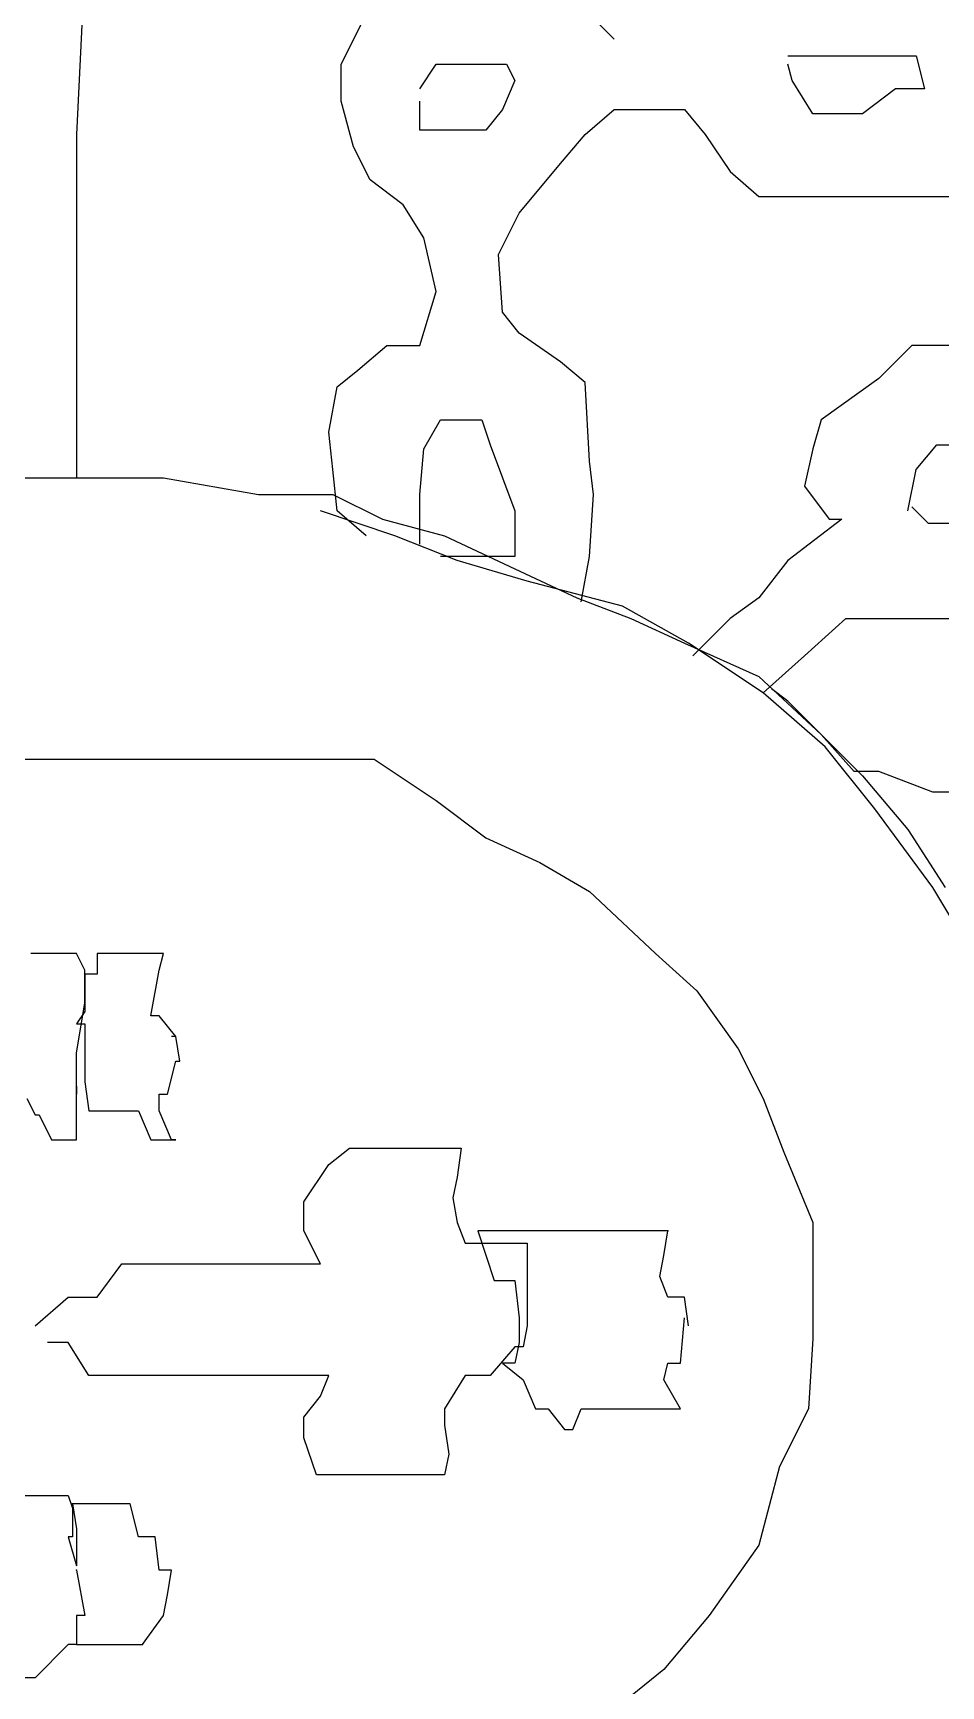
# Model space of a CAD drawing. Extents: x 748454 to 749044, y 4315881 to 4316908.
# Drawn here: x 748492.015 to 748494.21, y 4316741.26 to 4316745.255 of the extents above; entities that cross this region are included whole.
import ezdxf

# ---------------------------------------------------------------- set-up
doc = ezdxf.new("R2010")
doc.units = 0
doc.layers.get('0').update_dxf_attribs({"linetype": 'CONTINUOUS'})

msp = doc.modelspace()

# ---------------------------------------------------------------- linework, layer by layer
at = {"color": 0, "linetype": 'CONTINUOUS'}
for p, q in [((748492.14, 4316745.43), (748492.12, 4316745.01)), ((748492.14, 4316745.43), (748492.12, 4316745.01)), ((748493.42, 4316745.24), (748493.33, 4316745.33)), ((748493.42, 4316745.24), (748493.33, 4316745.33)), ((748492.76, 4316745.18), (748492.82, 4316745.3)), ((748492.76, 4316745.18), (748492.82, 4316745.3)), ((748493.84, 4316745.2), (748493.9, 4316745.2)), ((748493.84, 4316745.2), (748493.9, 4316745.2)), ((748493.9, 4316745.2), (748494, 4316745.2)), ((748493.9, 4316745.2), (748494, 4316745.2)), ((748494, 4316745.2), (748494.08, 4316745.2)), ((748494, 4316745.2), (748494.08, 4316745.2)), ((748494.08, 4316745.2), (748494.15, 4316745.2)), ((748494.08, 4316745.2), (748494.15, 4316745.2)), ((748494.15, 4316745.2), (748494.17, 4316745.12)), ((748494.15, 4316745.2), (748494.17, 4316745.12)), ((748492.76, 4316745.09), (748492.76, 4316745.18)), ((748492.76, 4316745.09), (748492.76, 4316745.18)), ((748492.95, 4316745.12), (748492.99, 4316745.18)), ((748492.95, 4316745.12), (748492.99, 4316745.18)), ((748492.99, 4316745.18), (748493.05, 4316745.18)), ((748492.99, 4316745.18), (748493.05, 4316745.18)), ((748493.05, 4316745.18), (748493.11, 4316745.18)), ((748493.05, 4316745.18), (748493.11, 4316745.18)), ((748493.11, 4316745.18), (748493.16, 4316745.18)), ((748493.11, 4316745.18), (748493.16, 4316745.18)), ((748493.16, 4316745.18), (748493.18, 4316745.14)), ((748493.16, 4316745.18), (748493.18, 4316745.14)), ((748493.85, 4316745.14), (748493.84, 4316745.18)), ((748493.85, 4316745.14), (748493.84, 4316745.18)), ((748493.18, 4316745.14), (748493.15, 4316745.07)), ((748493.18, 4316745.14), (748493.15, 4316745.07)), ((748493.9, 4316745.06), (748493.85, 4316745.14)), ((748493.9, 4316745.06), (748493.85, 4316745.14)), ((748494.1, 4316745.12), (748494.02, 4316745.06)), ((748494.1, 4316745.12), (748494.02, 4316745.06)), ((748494.17, 4316745.12), (748494.1, 4316745.12)), ((748494.17, 4316745.12), (748494.1, 4316745.12)), ((748492.79, 4316744.98), (748492.76, 4316745.09)), ((748492.79, 4316744.98), (748492.76, 4316745.09)), ((748492.95, 4316745.02), (748492.95, 4316745.09)), ((748492.95, 4316745.02), (748492.95, 4316745.09)), ((748493.15, 4316745.07), (748493.11, 4316745.02)), ((748493.15, 4316745.07), (748493.11, 4316745.02)), ((748493.35, 4316745.01), (748493.42, 4316745.07)), ((748493.35, 4316745.01), (748493.42, 4316745.07)), ((748493.42, 4316745.07), (748493.5, 4316745.07)), ((748493.42, 4316745.07), (748493.5, 4316745.07)), ((748493.5, 4316745.07), (748493.59, 4316745.07)), ((748493.5, 4316745.07), (748493.59, 4316745.07)), ((748493.59, 4316745.07), (748493.64, 4316745.01)), ((748493.59, 4316745.07), (748493.64, 4316745.01)), ((748493.94, 4316745.06), (748493.9, 4316745.06)), ((748493.94, 4316745.06), (748493.9, 4316745.06)), ((748494.02, 4316745.06), (748493.94, 4316745.06)), ((748494.02, 4316745.06), (748493.94, 4316745.06)), ((748492.12, 4316745.01), (748492.12, 4316744.56)), ((748492.12, 4316745.01), (748492.12, 4316744.56)), ((748493.01, 4316745.02), (748492.95, 4316745.02)), ((748493.01, 4316745.02), (748492.95, 4316745.02)), ((748493.06, 4316745.02), (748493.01, 4316745.02)), ((748493.06, 4316745.02), (748493.01, 4316745.02)), ((748493.11, 4316745.02), (748493.06, 4316745.02)), ((748493.11, 4316745.02), (748493.06, 4316745.02)), ((748493.29, 4316744.94), (748493.35, 4316745.01)), ((748493.29, 4316744.94), (748493.35, 4316745.01)), ((748493.64, 4316745.01), (748493.7, 4316744.92)), ((748493.64, 4316745.01), (748493.7, 4316744.92)), ((748492.83, 4316744.9), (748492.79, 4316744.98)), ((748492.83, 4316744.9), (748492.79, 4316744.98)), ((748493.19, 4316744.82), (748493.29, 4316744.94)), ((748493.19, 4316744.82), (748493.29, 4316744.94)), ((748493.7, 4316744.92), (748493.77, 4316744.86)), ((748493.7, 4316744.92), (748493.77, 4316744.86)), ((748492.91, 4316744.84), (748492.83, 4316744.9)), ((748492.91, 4316744.84), (748492.83, 4316744.9)), ((748492.96, 4316744.76), (748492.91, 4316744.84)), ((748492.96, 4316744.76), (748492.91, 4316744.84)), ((748493.77, 4316744.86), (748493.9, 4316744.86)), ((748493.77, 4316744.86), (748493.9, 4316744.86)), ((748493.9, 4316744.86), (748494.05, 4316744.86)), ((748493.9, 4316744.86), (748494.05, 4316744.86)), ((748494.05, 4316744.86), (748494.18, 4316744.86)), ((748494.05, 4316744.86), (748494.18, 4316744.86)), ((748494.18, 4316744.86), (748494.27, 4316744.86)), ((748494.18, 4316744.86), (748494.27, 4316744.86)), ((748493.14, 4316744.72), (748493.19, 4316744.82)), ((748493.14, 4316744.72), (748493.19, 4316744.82)), ((748492.99, 4316744.63), (748492.96, 4316744.76)), ((748492.99, 4316744.63), (748492.96, 4316744.76)), ((748493.15, 4316744.58), (748493.14, 4316744.72)), ((748493.15, 4316744.58), (748493.14, 4316744.72)), ((748492.95, 4316744.5), (748492.99, 4316744.63)), ((748492.95, 4316744.5), (748492.99, 4316744.63)), ((748492.12, 4316744.56), (748492.12, 4316744.31)), ((748492.12, 4316744.56), (748492.12, 4316744.31)), ((748493.19, 4316744.53), (748493.15, 4316744.58)), ((748493.19, 4316744.53), (748493.15, 4316744.58)), ((748493.29, 4316744.46), (748493.19, 4316744.53)), ((748493.29, 4316744.46), (748493.19, 4316744.53)), ((748492.8, 4316744.44), (748492.87, 4316744.5)), ((748492.8, 4316744.44), (748492.87, 4316744.5)), ((748492.87, 4316744.5), (748492.95, 4316744.5)), ((748492.87, 4316744.5), (748492.95, 4316744.5)), ((748494.14, 4316744.5), (748494.06, 4316744.42)), ((748494.14, 4316744.5), (748494.06, 4316744.42)), ((748494.24, 4316744.5), (748494.14, 4316744.5)), ((748494.24, 4316744.5), (748494.14, 4316744.5)), ((748492.75, 4316744.4), (748492.8, 4316744.44)), ((748492.75, 4316744.4), (748492.8, 4316744.44)), ((748493.35, 4316744.41), (748493.29, 4316744.46)), ((748493.35, 4316744.41), (748493.29, 4316744.46)), ((748492.73, 4316744.29), (748492.75, 4316744.4)), ((748492.73, 4316744.29), (748492.75, 4316744.4)), ((748493.36, 4316744.22), (748493.35, 4316744.41)), ((748493.36, 4316744.22), (748493.35, 4316744.41)), ((748494.06, 4316744.42), (748493.92, 4316744.32)), ((748494.06, 4316744.42), (748493.92, 4316744.32)), ((748492.96, 4316744.25), (748493, 4316744.32)), ((748492.96, 4316744.25), (748493, 4316744.32)), ((748493, 4316744.32), (748493.05, 4316744.32)), ((748493, 4316744.32), (748493.05, 4316744.32)), ((748493.05, 4316744.32), (748493.1, 4316744.32)), ((748493.05, 4316744.32), (748493.1, 4316744.32)), ((748493.1, 4316744.32), (748493.12, 4316744.26)), ((748493.1, 4316744.32), (748493.12, 4316744.26)), ((748493.92, 4316744.32), (748493.9, 4316744.25)), ((748493.92, 4316744.32), (748493.9, 4316744.25)), ((748492.12, 4316744.31), (748492.12, 4316744.18)), ((748492.12, 4316744.31), (748492.12, 4316744.18)), ((748492.74, 4316744.2), (748492.73, 4316744.29)), ((748492.74, 4316744.2), (748492.73, 4316744.29)), ((748492.95, 4316744.14), (748492.96, 4316744.25)), ((748492.95, 4316744.14), (748492.96, 4316744.25)), ((748493.12, 4316744.26), (748493.15, 4316744.18)), ((748493.12, 4316744.26), (748493.15, 4316744.18)), ((748493.9, 4316744.25), (748493.88, 4316744.16)), ((748493.9, 4316744.25), (748493.88, 4316744.16)), ((748494.15, 4316744.2), (748494.2, 4316744.26)), ((748494.15, 4316744.2), (748494.2, 4316744.26)), ((748494.2, 4316744.26), (748494.28, 4316744.26)), ((748494.2, 4316744.26), (748494.28, 4316744.26)), ((748492.75, 4316744.1), (748492.74, 4316744.2)), ((748492.75, 4316744.1), (748492.74, 4316744.2)), ((748493.37, 4316744.14), (748493.36, 4316744.22)), ((748493.37, 4316744.14), (748493.36, 4316744.22)), ((748494.13, 4316744.1), (748494.15, 4316744.2)), ((748494.13, 4316744.1), (748494.15, 4316744.2)), ((748491.92, 4316744.18), (748492.06, 4316744.18)), ((748491.92, 4316744.18), (748492.06, 4316744.18)), ((748492.06, 4316744.18), (748492.14, 4316744.18)), ((748492.06, 4316744.18), (748492.14, 4316744.18)), ((748492.14, 4316744.18), (748492.33, 4316744.18)), ((748492.14, 4316744.18), (748492.33, 4316744.18)), ((748492.33, 4316744.18), (748492.56, 4316744.14)), ((748492.33, 4316744.18), (748492.56, 4316744.14)), ((748493.15, 4316744.18), (748493.18, 4316744.1)), ((748493.15, 4316744.18), (748493.18, 4316744.1)), ((748493.88, 4316744.16), (748493.94, 4316744.08)), ((748493.88, 4316744.16), (748493.94, 4316744.08)), ((748492.56, 4316744.14), (748492.74, 4316744.14)), ((748492.56, 4316744.14), (748492.74, 4316744.14)), ((748492.74, 4316744.14), (748492.86, 4316744.08)), ((748492.74, 4316744.14), (748492.86, 4316744.08)), ((748492.95, 4316744.02), (748492.95, 4316744.14)), ((748492.95, 4316744.02), (748492.95, 4316744.14)), ((748493.36, 4316743.99), (748493.37, 4316744.14)), ((748493.36, 4316743.99), (748493.37, 4316744.14)), ((748492.89, 4316744.04), (748492.71, 4316744.1)), ((748492.89, 4316744.04), (748492.71, 4316744.1)), ((748492.82, 4316744.04), (748492.75, 4316744.1)), ((748492.82, 4316744.04), (748492.75, 4316744.1)), ((748492.86, 4316744.08), (748493.01, 4316744.04)), ((748492.86, 4316744.08), (748493.01, 4316744.04)), ((748493.18, 4316744.1), (748493.18, 4316743.99)), ((748493.18, 4316744.1), (748493.18, 4316743.99)), ((748493.97, 4316744.08), (748493.84, 4316743.98)), ((748493.97, 4316744.08), (748493.84, 4316743.98)), ((748493.94, 4316744.08), (748493.97, 4316744.08)), ((748493.94, 4316744.08), (748493.97, 4316744.08)), ((748494.18, 4316744.07), (748494.14, 4316744.11)), ((748494.18, 4316744.07), (748494.14, 4316744.11)), ((748493.04, 4316743.98), (748492.89, 4316744.04)), ((748493.04, 4316743.98), (748492.89, 4316744.04)), ((748493.01, 4316744.04), (748493.18, 4316743.96)), ((748493.01, 4316744.04), (748493.18, 4316743.96)), ((748494.2, 4316744.07), (748494.18, 4316744.07)), ((748494.2, 4316744.07), (748494.18, 4316744.07)), ((748494.26, 4316744.07), (748494.2, 4316744.07)), ((748494.26, 4316744.07), (748494.2, 4316744.07)), ((748493.09, 4316743.99), (748493, 4316743.99)), ((748493.09, 4316743.99), (748493, 4316743.99)), ((748493.21, 4316743.93), (748493.04, 4316743.98)), ((748493.21, 4316743.93), (748493.04, 4316743.98)), ((748493.13, 4316743.99), (748493.09, 4316743.99)), ((748493.13, 4316743.99), (748493.09, 4316743.99)), ((748493.18, 4316743.99), (748493.13, 4316743.99)), ((748493.18, 4316743.99), (748493.13, 4316743.99)), ((748493.18, 4316743.96), (748493.33, 4316743.89)), ((748493.18, 4316743.96), (748493.33, 4316743.89)), ((748493.34, 4316743.88), (748493.36, 4316743.99)), ((748493.34, 4316743.88), (748493.36, 4316743.99)), ((748493.84, 4316743.98), (748493.77, 4316743.89)), ((748493.84, 4316743.98), (748493.77, 4316743.89)), ((748493.44, 4316743.87), (748493.21, 4316743.93)), ((748493.44, 4316743.87), (748493.21, 4316743.93)), ((748493.33, 4316743.89), (748493.46, 4316743.84)), ((748493.33, 4316743.89), (748493.46, 4316743.84)), ((748493.77, 4316743.89), (748493.7, 4316743.84)), ((748493.77, 4316743.89), (748493.7, 4316743.84)), ((748493.6, 4316743.78), (748493.44, 4316743.87)), ((748493.6, 4316743.78), (748493.44, 4316743.87)), ((748493.46, 4316743.84), (748493.59, 4316743.78)), ((748493.46, 4316743.84), (748493.59, 4316743.78)), ((748493.7, 4316743.84), (748493.61, 4316743.75)), ((748493.7, 4316743.84), (748493.61, 4316743.75)), ((748493.88, 4316743.75), (748493.98, 4316743.84)), ((748493.88, 4316743.75), (748493.98, 4316743.84)), ((748493.98, 4316743.84), (748494, 4316743.84)), ((748493.98, 4316743.84), (748494, 4316743.84)), ((748494, 4316743.84), (748494.11, 4316743.84)), ((748494, 4316743.84), (748494.11, 4316743.84)), ((748494.11, 4316743.84), (748494.17, 4316743.84)), ((748494.11, 4316743.84), (748494.17, 4316743.84)), ((748494.17, 4316743.84), (748494.31, 4316743.84)), ((748494.17, 4316743.84), (748494.31, 4316743.84)), ((748493.59, 4316743.78), (748493.77, 4316743.7)), ((748493.59, 4316743.78), (748493.77, 4316743.7)), ((748493.78, 4316743.66), (748493.6, 4316743.78)), ((748493.78, 4316743.66), (748493.6, 4316743.78)), ((748493.78, 4316743.66), (748493.88, 4316743.75)), ((748493.78, 4316743.66), (748493.88, 4316743.75)), ((748493.77, 4316743.7), (748493.92, 4316743.56)), ((748493.77, 4316743.7), (748493.92, 4316743.56)), ((748493.93, 4316743.53), (748493.78, 4316743.66)), ((748493.93, 4316743.53), (748493.78, 4316743.66)), ((748493.84, 4316743.64), (748493.8, 4316743.67)), ((748493.84, 4316743.64), (748493.8, 4316743.67)), ((748493.92, 4316743.56), (748493.84, 4316743.64)), ((748493.92, 4316743.56), (748493.84, 4316743.64)), ((748493.92, 4316743.56), (748494.02, 4316743.46)), ((748494, 4316743.47), (748493.92, 4316743.56)), ((748493.92, 4316743.56), (748494.02, 4316743.46)), ((748494, 4316743.47), (748493.92, 4316743.56)), ((748494.05, 4316743.38), (748493.93, 4316743.53)), ((748494.05, 4316743.38), (748493.93, 4316743.53)), ((748491.81, 4316743.5), (748492.02, 4316743.5)), ((748491.81, 4316743.5), (748492.02, 4316743.5)), ((748492.02, 4316743.5), (748492.22, 4316743.5)), ((748492.02, 4316743.5), (748492.22, 4316743.5)), ((748492.22, 4316743.5), (748492.46, 4316743.5)), ((748492.22, 4316743.5), (748492.46, 4316743.5)), ((748492.46, 4316743.5), (748492.65, 4316743.5)), ((748492.46, 4316743.5), (748492.65, 4316743.5)), ((748492.65, 4316743.5), (748492.84, 4316743.5)), ((748492.65, 4316743.5), (748492.84, 4316743.5)), ((748492.84, 4316743.5), (748492.99, 4316743.4)), ((748492.84, 4316743.5), (748492.99, 4316743.4)), ((748494.06, 4316743.47), (748494, 4316743.47)), ((748494.06, 4316743.47), (748494, 4316743.47)), ((748494.02, 4316743.46), (748494.13, 4316743.33)), ((748494.02, 4316743.46), (748494.13, 4316743.33)), ((748494.19, 4316743.42), (748494.06, 4316743.47)), ((748494.19, 4316743.42), (748494.06, 4316743.47)), ((748492.99, 4316743.4), (748493.11, 4316743.31)), ((748492.99, 4316743.4), (748493.11, 4316743.31)), ((748494.31, 4316743.42), (748494.19, 4316743.42)), ((748494.31, 4316743.42), (748494.19, 4316743.42)), ((748494.19, 4316743.19), (748494.05, 4316743.38)), ((748494.19, 4316743.19), (748494.05, 4316743.38)), ((748494.13, 4316743.33), (748494.22, 4316743.19)), ((748494.13, 4316743.33), (748494.22, 4316743.19)), ((748493.11, 4316743.31), (748493.24, 4316743.25)), ((748493.11, 4316743.31), (748493.24, 4316743.25)), ((748493.24, 4316743.25), (748493.36, 4316743.18)), ((748493.24, 4316743.25), (748493.36, 4316743.18)), ((748493.36, 4316743.18), (748493.52, 4316743.03)), ((748493.36, 4316743.18), (748493.52, 4316743.03)), ((748494.31, 4316742.99), (748494.19, 4316743.19)), ((748494.31, 4316742.99), (748494.19, 4316743.19)), ((748492.04, 4316743.03), (748492.01, 4316743.03)), ((748492.04, 4316743.03), (748492.01, 4316743.03)), ((748492.08, 4316743.03), (748492.04, 4316743.03)), ((748492.08, 4316743.03), (748492.04, 4316743.03)), ((748492.12, 4316743.03), (748492.08, 4316743.03)), ((748492.12, 4316743.03), (748492.08, 4316743.03)), ((748492.14, 4316742.99), (748492.12, 4316743.03)), ((748492.14, 4316742.99), (748492.12, 4316743.03)), ((748492.22, 4316743.03), (748492.17, 4316743.03)), ((748492.17, 4316743.03), (748492.17, 4316742.98)), ((748492.22, 4316743.03), (748492.17, 4316743.03)), ((748492.17, 4316743.03), (748492.17, 4316742.98)), ((748492.25, 4316743.03), (748492.22, 4316743.03)), ((748492.25, 4316743.03), (748492.22, 4316743.03)), ((748492.28, 4316743.03), (748492.25, 4316743.03)), ((748492.28, 4316743.03), (748492.25, 4316743.03)), ((748492.31, 4316743.03), (748492.28, 4316743.03)), ((748492.31, 4316743.03), (748492.28, 4316743.03)), ((748492.33, 4316743.03), (748492.31, 4316743.03)), ((748492.33, 4316743.03), (748492.31, 4316743.03)), ((748492.32, 4316742.99), (748492.33, 4316743.03)), ((748492.32, 4316742.99), (748492.33, 4316743.03)), ((748493.52, 4316743.03), (748493.62, 4316742.94)), ((748493.52, 4316743.03), (748493.62, 4316742.94)), ((748492.14, 4316742.91), (748492.14, 4316742.99)), ((748492.14, 4316742.91), (748492.14, 4316742.99)), ((748492.17, 4316742.98), (748492.14, 4316742.98)), ((748492.14, 4316742.98), (748492.14, 4316742.89)), ((748492.17, 4316742.98), (748492.14, 4316742.98)), ((748492.14, 4316742.98), (748492.14, 4316742.89)), ((748492.3, 4316742.88), (748492.32, 4316742.99)), ((748492.3, 4316742.88), (748492.32, 4316742.99)), ((748493.62, 4316742.94), (748493.72, 4316742.8)), ((748493.62, 4316742.94), (748493.72, 4316742.8)), ((748492.12, 4316742.79), (748492.14, 4316742.91)), ((748492.12, 4316742.79), (748492.14, 4316742.91)), ((748492.14, 4316742.89), (748492.12, 4316742.86)), ((748492.14, 4316742.89), (748492.12, 4316742.86)), ((748492.32, 4316742.88), (748492.3, 4316742.88)), ((748492.32, 4316742.88), (748492.3, 4316742.88)), ((748492.36, 4316742.83), (748492.32, 4316742.88)), ((748492.36, 4316742.83), (748492.32, 4316742.88)), ((748492.12, 4316742.86), (748492.14, 4316742.86)), ((748492.12, 4316742.86), (748492.14, 4316742.86)), ((748492.14, 4316742.86), (748492.14, 4316742.77)), ((748492.14, 4316742.86), (748492.14, 4316742.77)), ((748492.36, 4316742.83), (748492.35, 4316742.83)), ((748492.36, 4316742.83), (748492.35, 4316742.83)), ((748492.37, 4316742.77), (748492.36, 4316742.83)), ((748492.37, 4316742.77), (748492.36, 4316742.83)), ((748493.72, 4316742.8), (748493.78, 4316742.68)), ((748493.72, 4316742.8), (748493.78, 4316742.68)), ((748492.12, 4316742.69), (748492.12, 4316742.79)), ((748492.12, 4316742.69), (748492.12, 4316742.79)), ((748492.14, 4316742.77), (748492.14, 4316742.72)), ((748492.14, 4316742.77), (748492.14, 4316742.72)), ((748492.34, 4316742.69), (748492.36, 4316742.77)), ((748492.34, 4316742.69), (748492.36, 4316742.77)), ((748492.36, 4316742.77), (748492.37, 4316742.77)), ((748492.36, 4316742.77), (748492.37, 4316742.77)), ((748492.14, 4316742.72), (748492.15, 4316742.65)), ((748492.14, 4316742.72), (748492.15, 4316742.65)), ((748492, 4316742.68), (748492.02, 4316742.64)), ((748492, 4316742.68), (748492.02, 4316742.64)), ((748492.12, 4316742.64), (748492.12, 4316742.71)), ((748492.12, 4316742.71), (748492.12, 4316742.69)), ((748492.12, 4316742.64), (748492.12, 4316742.71)), ((748492.12, 4316742.71), (748492.12, 4316742.69)), ((748492.32, 4316742.65), (748492.32, 4316742.69)), ((748492.32, 4316742.69), (748492.34, 4316742.69)), ((748492.32, 4316742.65), (748492.32, 4316742.69)), ((748492.32, 4316742.69), (748492.34, 4316742.69)), ((748493.78, 4316742.68), (748493.83, 4316742.55)), ((748493.78, 4316742.68), (748493.83, 4316742.55)), ((748492.02, 4316742.64), (748492.03, 4316742.64)), ((748492.02, 4316742.64), (748492.03, 4316742.64)), ((748492.03, 4316742.64), (748492.06, 4316742.58)), ((748492.03, 4316742.64), (748492.06, 4316742.58)), ((748492.12, 4316742.58), (748492.12, 4316742.64)), ((748492.12, 4316742.58), (748492.12, 4316742.64)), ((748492.15, 4316742.65), (748492.17, 4316742.65)), ((748492.15, 4316742.65), (748492.17, 4316742.65)), ((748492.17, 4316742.65), (748492.2, 4316742.65)), ((748492.17, 4316742.65), (748492.2, 4316742.65)), ((748492.2, 4316742.65), (748492.22, 4316742.65)), ((748492.2, 4316742.65), (748492.22, 4316742.65)), ((748492.22, 4316742.65), (748492.27, 4316742.65)), ((748492.22, 4316742.65), (748492.27, 4316742.65)), ((748492.27, 4316742.65), (748492.3, 4316742.58)), ((748492.27, 4316742.65), (748492.3, 4316742.58)), ((748492.35, 4316742.58), (748492.32, 4316742.65)), ((748492.35, 4316742.58), (748492.32, 4316742.65)), ((748492.06, 4316742.58), (748492.12, 4316742.58)), ((748492.06, 4316742.58), (748492.12, 4316742.58)), ((748492.3, 4316742.58), (748492.36, 4316742.58)), ((748492.3, 4316742.58), (748492.36, 4316742.58)), ((748492.36, 4316742.58), (748492.35, 4316742.58)), ((748492.36, 4316742.58), (748492.35, 4316742.58)), ((748492.73, 4316742.52), (748492.78, 4316742.56)), ((748492.73, 4316742.52), (748492.78, 4316742.56)), ((748492.78, 4316742.56), (748492.84, 4316742.56)), ((748492.78, 4316742.56), (748492.84, 4316742.56)), ((748492.84, 4316742.56), (748492.91, 4316742.56)), ((748492.84, 4316742.56), (748492.91, 4316742.56)), ((748492.91, 4316742.56), (748492.96, 4316742.56)), ((748492.91, 4316742.56), (748492.96, 4316742.56)), ((748492.96, 4316742.56), (748493.01, 4316742.56)), ((748492.96, 4316742.56), (748493.01, 4316742.56)), ((748493.01, 4316742.56), (748493.05, 4316742.56)), ((748493.01, 4316742.56), (748493.05, 4316742.56)), ((748493.05, 4316742.56), (748493.04, 4316742.49)), ((748493.05, 4316742.56), (748493.04, 4316742.49)), ((748492.67, 4316742.43), (748492.73, 4316742.52)), ((748492.67, 4316742.43), (748492.73, 4316742.52)), ((748493.83, 4316742.55), (748493.9, 4316742.38)), ((748493.83, 4316742.55), (748493.9, 4316742.38)), ((748493.04, 4316742.49), (748493.03, 4316742.44)), ((748493.04, 4316742.49), (748493.03, 4316742.44)), ((748493.03, 4316742.44), (748493.04, 4316742.38)), ((748493.03, 4316742.44), (748493.04, 4316742.38)), ((748492.67, 4316742.36), (748492.67, 4316742.43)), ((748492.67, 4316742.36), (748492.67, 4316742.43)), ((748492.71, 4316742.28), (748492.67, 4316742.36)), ((748492.71, 4316742.28), (748492.67, 4316742.36)), ((748493.04, 4316742.38), (748493.06, 4316742.33)), ((748493.04, 4316742.38), (748493.06, 4316742.33)), ((748493.1, 4316742.36), (748493.09, 4316742.36)), ((748493.09, 4316742.36), (748493.13, 4316742.24)), ((748493.1, 4316742.36), (748493.09, 4316742.36)), ((748493.09, 4316742.36), (748493.13, 4316742.24)), ((748493.14, 4316742.36), (748493.1, 4316742.36)), ((748493.14, 4316742.36), (748493.1, 4316742.36)), ((748493.2, 4316742.36), (748493.14, 4316742.36)), ((748493.2, 4316742.36), (748493.14, 4316742.36)), ((748493.24, 4316742.36), (748493.2, 4316742.36)), ((748493.24, 4316742.36), (748493.2, 4316742.36)), ((748493.29, 4316742.36), (748493.24, 4316742.36)), ((748493.29, 4316742.36), (748493.24, 4316742.36)), ((748493.33, 4316742.36), (748493.29, 4316742.36)), ((748493.33, 4316742.36), (748493.29, 4316742.36)), ((748493.38, 4316742.36), (748493.33, 4316742.36)), ((748493.38, 4316742.36), (748493.33, 4316742.36)), ((748493.43, 4316742.36), (748493.38, 4316742.36)), ((748493.43, 4316742.36), (748493.38, 4316742.36)), ((748493.49, 4316742.36), (748493.43, 4316742.36)), ((748493.49, 4316742.36), (748493.43, 4316742.36)), ((748493.53, 4316742.36), (748493.49, 4316742.36)), ((748493.53, 4316742.36), (748493.49, 4316742.36)), ((748493.55, 4316742.36), (748493.53, 4316742.36)), ((748493.55, 4316742.36), (748493.53, 4316742.36)), ((748493.54, 4316742.3), (748493.55, 4316742.36)), ((748493.54, 4316742.3), (748493.55, 4316742.36)), ((748493.9, 4316742.38), (748493.9, 4316742.25)), ((748493.9, 4316742.38), (748493.9, 4316742.25)), ((748493.06, 4316742.33), (748493.11, 4316742.33)), ((748493.06, 4316742.33), (748493.11, 4316742.33)), ((748493.11, 4316742.33), (748493.15, 4316742.33)), ((748493.11, 4316742.33), (748493.15, 4316742.33)), ((748493.15, 4316742.33), (748493.21, 4316742.33)), ((748493.15, 4316742.33), (748493.21, 4316742.33)), ((748493.21, 4316742.33), (748493.21, 4316742.21)), ((748493.21, 4316742.33), (748493.21, 4316742.21)), ((748492.17, 4316742.2), (748492.23, 4316742.28)), ((748492.17, 4316742.2), (748492.23, 4316742.28)), ((748492.23, 4316742.28), (748492.29, 4316742.28)), ((748492.23, 4316742.28), (748492.29, 4316742.28)), ((748492.29, 4316742.28), (748492.36, 4316742.28)), ((748492.29, 4316742.28), (748492.36, 4316742.28)), ((748492.36, 4316742.28), (748492.42, 4316742.28)), ((748492.36, 4316742.28), (748492.42, 4316742.28)), ((748492.42, 4316742.28), (748492.49, 4316742.28)), ((748492.42, 4316742.28), (748492.49, 4316742.28)), ((748492.49, 4316742.28), (748492.55, 4316742.28)), ((748492.49, 4316742.28), (748492.55, 4316742.28)), ((748492.55, 4316742.28), (748492.6, 4316742.28)), ((748492.55, 4316742.28), (748492.6, 4316742.28)), ((748492.6, 4316742.28), (748492.66, 4316742.28)), ((748492.6, 4316742.28), (748492.66, 4316742.28)), ((748492.66, 4316742.28), (748492.71, 4316742.28)), ((748492.66, 4316742.28), (748492.71, 4316742.28)), ((748493.53, 4316742.25), (748493.54, 4316742.3)), ((748493.53, 4316742.25), (748493.54, 4316742.3)), ((748493.13, 4316742.24), (748493.18, 4316742.24)), ((748493.13, 4316742.24), (748493.18, 4316742.24)), ((748493.18, 4316742.24), (748493.19, 4316742.15)), ((748493.18, 4316742.24), (748493.19, 4316742.15)), ((748493.55, 4316742.2), (748493.53, 4316742.25)), ((748493.55, 4316742.2), (748493.53, 4316742.25)), ((748493.9, 4316742.25), (748493.9, 4316742.1)), ((748493.9, 4316742.25), (748493.9, 4316742.1)), ((748492.02, 4316742.13), (748492.1, 4316742.2)), ((748492.02, 4316742.13), (748492.1, 4316742.2)), ((748492.1, 4316742.2), (748492.17, 4316742.2)), ((748492.1, 4316742.2), (748492.17, 4316742.2)), ((748493.21, 4316742.21), (748493.21, 4316742.13)), ((748493.21, 4316742.21), (748493.21, 4316742.13)), ((748493.59, 4316742.2), (748493.55, 4316742.2)), ((748493.59, 4316742.2), (748493.55, 4316742.2)), ((748493.6, 4316742.13), (748493.59, 4316742.2)), ((748493.6, 4316742.13), (748493.59, 4316742.2)), ((748493.19, 4316742.15), (748493.19, 4316742.09)), ((748493.19, 4316742.15), (748493.19, 4316742.09)), ((748493.21, 4316742.13), (748493.2, 4316742.08)), ((748493.21, 4316742.13), (748493.2, 4316742.08)), ((748493.58, 4316742.04), (748493.59, 4316742.15)), ((748493.58, 4316742.04), (748493.59, 4316742.15)), ((748492.1, 4316742.09), (748492.05, 4316742.09)), ((748492.1, 4316742.09), (748492.05, 4316742.09)), ((748492.15, 4316742.01), (748492.1, 4316742.09)), ((748492.15, 4316742.01), (748492.1, 4316742.09)), ((748493.18, 4316742.08), (748493.12, 4316742.01)), ((748493.18, 4316742.08), (748493.12, 4316742.01)), ((748493.19, 4316742.09), (748493.18, 4316742.04)), ((748493.19, 4316742.09), (748493.18, 4316742.04)), ((748493.2, 4316742.08), (748493.18, 4316742.08)), ((748493.2, 4316742.08), (748493.18, 4316742.08)), ((748493.9, 4316742.1), (748493.89, 4316741.93)), ((748493.9, 4316742.1), (748493.89, 4316741.93)), ((748493.18, 4316742.04), (748493.15, 4316742.04)), ((748493.15, 4316742.04), (748493.2, 4316742)), ((748493.18, 4316742.04), (748493.15, 4316742.04)), ((748493.15, 4316742.04), (748493.2, 4316742)), ((748493.54, 4316742), (748493.55, 4316742.04)), ((748493.54, 4316742), (748493.55, 4316742.04)), ((748493.55, 4316742.04), (748493.58, 4316742.04)), ((748493.55, 4316742.04), (748493.58, 4316742.04)), ((748492.22, 4316742.01), (748492.15, 4316742.01)), ((748492.22, 4316742.01), (748492.15, 4316742.01)), ((748492.29, 4316742.01), (748492.22, 4316742.01)), ((748492.29, 4316742.01), (748492.22, 4316742.01)), ((748492.35, 4316742.01), (748492.29, 4316742.01)), ((748492.35, 4316742.01), (748492.29, 4316742.01)), ((748492.45, 4316742.01), (748492.35, 4316742.01)), ((748492.45, 4316742.01), (748492.35, 4316742.01)), ((748492.53, 4316742.01), (748492.45, 4316742.01)), ((748492.53, 4316742.01), (748492.45, 4316742.01)), ((748492.63, 4316742.01), (748492.53, 4316742.01)), ((748492.63, 4316742.01), (748492.53, 4316742.01)), ((748492.73, 4316742.01), (748492.63, 4316742.01)), ((748492.73, 4316742.01), (748492.63, 4316742.01)), ((748492.71, 4316741.96), (748492.73, 4316742.01)), ((748492.71, 4316741.96), (748492.73, 4316742.01)), ((748493.06, 4316742.01), (748493.01, 4316741.93)), ((748493.06, 4316742.01), (748493.01, 4316741.93)), ((748493.12, 4316742.01), (748493.06, 4316742.01)), ((748493.12, 4316742.01), (748493.06, 4316742.01)), ((748493.2, 4316742), (748493.23, 4316741.93)), ((748493.2, 4316742), (748493.23, 4316741.93)), ((748493.58, 4316741.93), (748493.54, 4316742)), ((748493.58, 4316741.93), (748493.54, 4316742)), ((748492.67, 4316741.91), (748492.71, 4316741.96)), ((748492.67, 4316741.91), (748492.71, 4316741.96)), ((748493.01, 4316741.93), (748493.01, 4316741.89)), ((748493.01, 4316741.93), (748493.01, 4316741.89)), ((748493.23, 4316741.93), (748493.26, 4316741.93)), ((748493.23, 4316741.93), (748493.26, 4316741.93)), ((748493.26, 4316741.93), (748493.3, 4316741.88)), ((748493.26, 4316741.93), (748493.3, 4316741.88)), ((748493.32, 4316741.88), (748493.34, 4316741.93)), ((748493.32, 4316741.88), (748493.34, 4316741.93)), ((748493.34, 4316741.93), (748493.39, 4316741.93)), ((748493.34, 4316741.93), (748493.39, 4316741.93)), ((748493.39, 4316741.93), (748493.44, 4316741.93)), ((748493.39, 4316741.93), (748493.44, 4316741.93)), ((748493.44, 4316741.93), (748493.49, 4316741.93)), ((748493.44, 4316741.93), (748493.49, 4316741.93)), ((748493.49, 4316741.93), (748493.52, 4316741.93)), ((748493.49, 4316741.93), (748493.52, 4316741.93)), ((748493.52, 4316741.93), (748493.53, 4316741.93)), ((748493.52, 4316741.93), (748493.53, 4316741.93)), ((748493.53, 4316741.93), (748493.58, 4316741.93)), ((748493.53, 4316741.93), (748493.58, 4316741.93)), ((748493.89, 4316741.93), (748493.82, 4316741.79)), ((748493.89, 4316741.93), (748493.82, 4316741.79)), ((748492.67, 4316741.86), (748492.67, 4316741.91)), ((748492.67, 4316741.86), (748492.67, 4316741.91)), ((748493.01, 4316741.89), (748493.02, 4316741.82)), ((748493.01, 4316741.89), (748493.02, 4316741.82)), ((748493.3, 4316741.88), (748493.32, 4316741.88)), ((748493.3, 4316741.88), (748493.32, 4316741.88)), ((748492.7, 4316741.77), (748492.67, 4316741.86)), ((748492.7, 4316741.77), (748492.67, 4316741.86)), ((748493.02, 4316741.82), (748493.01, 4316741.77)), ((748493.02, 4316741.82), (748493.01, 4316741.77)), ((748492.73, 4316741.77), (748492.7, 4316741.77)), ((748492.73, 4316741.77), (748492.7, 4316741.77)), ((748492.78, 4316741.77), (748492.73, 4316741.77)), ((748492.78, 4316741.77), (748492.73, 4316741.77)), ((748492.84, 4316741.77), (748492.78, 4316741.77)), ((748492.84, 4316741.77), (748492.78, 4316741.77)), ((748492.91, 4316741.77), (748492.84, 4316741.77)), ((748492.91, 4316741.77), (748492.84, 4316741.77)), ((748492.95, 4316741.77), (748492.91, 4316741.77)), ((748492.95, 4316741.77), (748492.91, 4316741.77)), ((748493.01, 4316741.77), (748492.95, 4316741.77)), ((748493.01, 4316741.77), (748492.95, 4316741.77)), ((748493.82, 4316741.79), (748493.77, 4316741.6)), ((748493.82, 4316741.79), (748493.77, 4316741.6)), ((748491.99, 4316741.72), (748492.02, 4316741.72)), ((748491.99, 4316741.72), (748492.02, 4316741.72)), ((748492.02, 4316741.72), (748492.06, 4316741.72)), ((748492.02, 4316741.72), (748492.06, 4316741.72)), ((748492.06, 4316741.72), (748492.1, 4316741.72)), ((748492.06, 4316741.72), (748492.1, 4316741.72)), ((748492.1, 4316741.72), (748492.11, 4316741.69)), ((748492.1, 4316741.72), (748492.11, 4316741.69)), ((748492.12, 4316741.7), (748492.11, 4316741.7)), ((748492.11, 4316741.7), (748492.12, 4316741.64)), ((748492.12, 4316741.7), (748492.11, 4316741.7)), ((748492.11, 4316741.7), (748492.12, 4316741.64)), ((748492.11, 4316741.69), (748492.11, 4316741.62)), ((748492.11, 4316741.69), (748492.11, 4316741.62)), ((748492.15, 4316741.7), (748492.12, 4316741.7)), ((748492.15, 4316741.7), (748492.12, 4316741.7)), ((748492.2, 4316741.7), (748492.15, 4316741.7)), ((748492.2, 4316741.7), (748492.15, 4316741.7)), ((748492.25, 4316741.7), (748492.2, 4316741.7)), ((748492.25, 4316741.7), (748492.2, 4316741.7)), ((748492.27, 4316741.62), (748492.25, 4316741.7)), ((748492.27, 4316741.62), (748492.25, 4316741.7)), ((748492.12, 4316741.64), (748492.12, 4316741.62)), ((748492.12, 4316741.64), (748492.12, 4316741.62)), ((748492.11, 4316741.62), (748492.1, 4316741.62)), ((748492.1, 4316741.62), (748492.12, 4316741.55)), ((748492.11, 4316741.62), (748492.1, 4316741.62)), ((748492.1, 4316741.62), (748492.12, 4316741.55)), ((748492.12, 4316741.62), (748492.12, 4316741.55)), ((748492.12, 4316741.62), (748492.12, 4316741.55)), ((748492.29, 4316741.62), (748492.27, 4316741.62)), ((748492.29, 4316741.62), (748492.27, 4316741.62)), ((748492.31, 4316741.62), (748492.29, 4316741.62)), ((748492.31, 4316741.62), (748492.29, 4316741.62)), ((748492.32, 4316741.54), (748492.31, 4316741.62)), ((748492.32, 4316741.54), (748492.31, 4316741.62)), ((748493.77, 4316741.6), (748493.65, 4316741.43)), ((748493.77, 4316741.6), (748493.65, 4316741.43)), ((748492.12, 4316741.54), (748492.14, 4316741.43)), ((748492.12, 4316741.54), (748492.14, 4316741.43)), ((748492.35, 4316741.54), (748492.32, 4316741.54)), ((748492.35, 4316741.54), (748492.32, 4316741.54)), ((748492.34, 4316741.48), (748492.35, 4316741.54)), ((748492.34, 4316741.48), (748492.35, 4316741.54)), ((748492.33, 4316741.43), (748492.34, 4316741.48)), ((748492.33, 4316741.43), (748492.34, 4316741.48)), ((748492.14, 4316741.43), (748492.12, 4316741.43)), ((748492.12, 4316741.43), (748492.12, 4316741.36)), ((748492.14, 4316741.43), (748492.12, 4316741.43)), ((748492.12, 4316741.43), (748492.12, 4316741.36)), ((748492.28, 4316741.36), (748492.33, 4316741.43)), ((748492.28, 4316741.36), (748492.33, 4316741.43)), ((748493.65, 4316741.43), (748493.54, 4316741.3)), ((748493.65, 4316741.43), (748493.54, 4316741.3)), ((748492.1, 4316741.36), (748492.02, 4316741.28)), ((748492.1, 4316741.36), (748492.02, 4316741.28)), ((748492.12, 4316741.36), (748492.1, 4316741.36)), ((748492.12, 4316741.36), (748492.1, 4316741.36)), ((748492.12, 4316741.36), (748492.17, 4316741.36)), ((748492.12, 4316741.36), (748492.17, 4316741.36)), ((748492.17, 4316741.36), (748492.2, 4316741.36)), ((748492.17, 4316741.36), (748492.2, 4316741.36)), ((748492.2, 4316741.36), (748492.23, 4316741.36)), ((748492.2, 4316741.36), (748492.23, 4316741.36)), ((748492.23, 4316741.36), (748492.26, 4316741.36)), ((748492.23, 4316741.36), (748492.26, 4316741.36)), ((748492.26, 4316741.36), (748492.28, 4316741.36)), ((748492.26, 4316741.36), (748492.28, 4316741.36)), ((748493.54, 4316741.3), (748493.43, 4316741.21)), ((748493.54, 4316741.3), (748493.43, 4316741.21)), ((748492.02, 4316741.28), (748491.99, 4316741.28)), ((748492.02, 4316741.28), (748491.99, 4316741.28))]:
    msp.add_line(p, q, dxfattribs=at)
for p in [(748493.55, 4316742.36), (748493.55, 4316742.36), (748492.11, 4316741.7), (748492.11, 4316741.7), (748492.12, 4316741.54), (748492.12, 4316741.54), (748492.28, 4316741.36), (748492.28, 4316741.36)]:
    msp.add_point(p, dxfattribs=at)

# ---------------------------------------------------------------- meshes
mesh = msp.add_polyface(dxfattribs=at)
corners = [(748454.5, 4315881), (748454.5, 4315881), (748454.5, 4316071.9618), (748762.5, 4315881), (748454.5, 4316246.4935), (749044, 4315881), (748454.5, 4316907.5), (749044, 4316542.0065), (749044, 4316907.5)]
mesh.append_faces([[corners[k] for k in face] for face in [(0, 1, 3, 2), (2, 3, 5, 4), (4, 5, 7, 6), (6, 7, 8, 8)]], dxfattribs={"vtx0": -1, "vtx2": -1, "color": 0})
mesh = msp.add_polyface(dxfattribs=at)
corners = [(748464.5, 4316721), (748464.5, 4316721), (748464.5, 4316895.2713), (748745.58, 4316721), (748464.5, 4316901.5), (748745.58, 4316727.2287), (748745.58, 4316901.5)]
mesh.append_faces([[corners[k] for k in face] for face in [(0, 1, 3, 2), (2, 3, 5, 4), (4, 5, 6, 6)]], dxfattribs={"vtx0": -1, "vtx2": -1, "color": 0})

doc.saveas('drawing.dxf')
